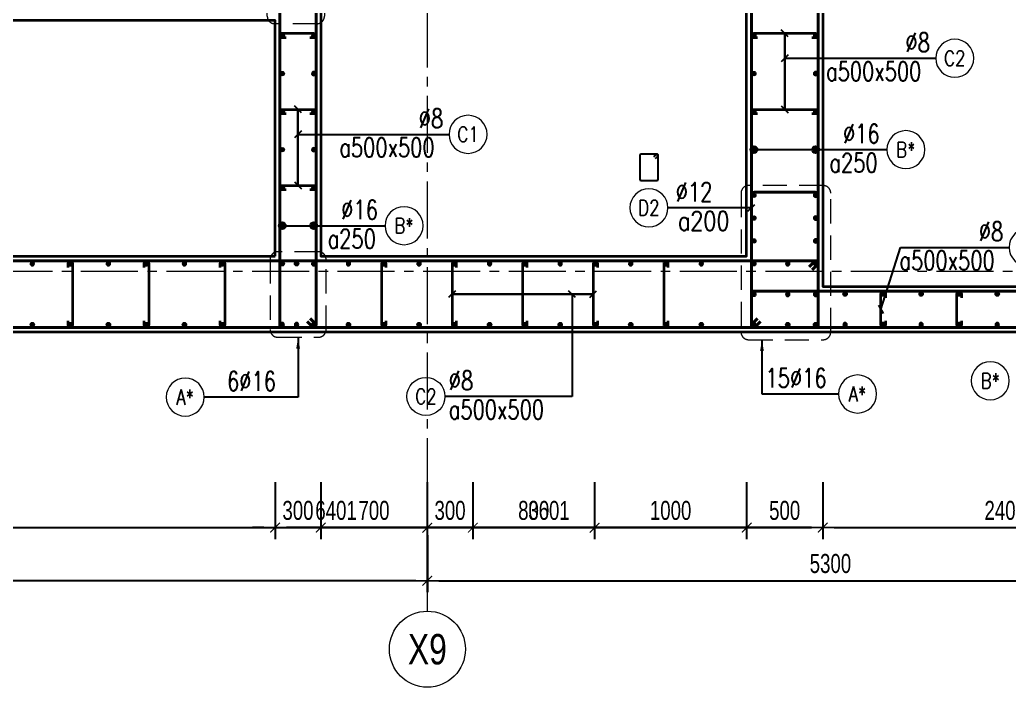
# Model space of a CAD drawing. Header units: millimetres. Extents: x 931337 to 1117500, y 19732 to 157199.
# Drawn here: x 996094 to 1002599, y 102305 to 106693 of the extents above; entities that cross this region are included whole.
import ezdxf
from ezdxf.enums import TextEntityAlignment as Align

# ---------------------------------------------------------------- set-up
doc = ezdxf.new("R2010")
doc.units = ezdxf.units.MM
doc.header["$MEASUREMENT"] = 0
doc.linetypes.add('HIDDEN2', pattern=[4.7625, 3.175, -1.5875])
doc.linetypes.add('OF_Grid_1$0$CENTER2', pattern=[1.125, 0.75, -0.125, 0.125, -0.125])
doc.layers.get('0').update_dxf_attribs({"lineweight": 20})
doc.layers.get('Defpoints').update_dxf_attribs({"color": 151, "lineweight": 9})
for name, color, linetype, lineweight in [('KC-LEADER', 153, 'Continuous', 18), ('KC-THEP', 6, 'Continuous', 40), ('NDC_S_DIM', 1, 'Continuous', 15), ('NDC_S_HIDDEN', 8, 'HIDDEN2', 13), ('NDC_S_LEADER', 1, 'Continuous', 15), ('NDC_S_REBAR', 4, 'Continuous', 35), ('NDC_S_STIRRUP', 4, 'Continuous', 40), ('NDC_S_VN TEXT', 7, 'Continuous', 20), ('NDC_S_WALL', 6, 'Continuous', 35), ('OF_Grid_1$0$NDC_S_AXIS', 5, 'OF_Grid_1$0$CENTER2', 13), ('OF_Grid_1$0$NDC_S_SYMBOL', 1, 'Continuous', 15), ('OF_Grid_1$0$NDC_S_TEXT SYMBOL', 7, 'Continuous', 20)]:
    doc.layers.add(name, color=color, linetype=linetype, lineweight=lineweight)
doc.layers.add('Ligature', color=1, linetype='Continuous')
doc.styles.add('NDC_DIM', font='', dxfattribs={"width": 0.75})
doc.styles.add('NDC_EN TXT', font='romans.shx', dxfattribs={"width": 0.8})
doc.styles.add('OF_Grid_1$0$NDC_ANNO', font='', dxfattribs={"width": 0.8})
doc.styles.get('NDC_DIM').set_extended_font_data('Dotum')
doc.styles.get('OF_Grid_1$0$NDC_ANNO').set_extended_font_data('Dotum')
doc.dimstyles.new('NDC_dim_30', dxfattribs={"dimscale": 30, "dimtxt": 2.5, "dimasz": 1.5, "dimexe": 1.5, "dimexo": 2.5, "dimgap": 1, "dimtad": 1, "dimdec": 0, "dimzin": 0, "dimdsep": 46, "dimtxsty": 'NDC_DIM', "dimblk": 'DIMMARK', "dimcen": 0.09, "dimdle": 1.2, "dimclrd": 1, "dimclre": 1, "dimclrt": 3, "dimadec": 0, "dimazin": 0, "dimtfac": 1, "dimtdec": 0, "dimtix": 1, "dimtofl": 0, "dimtmove": 0, "dimatfit": 3, "dimfxl": 6, "dimfxlon": 1, "dimtolj": 1, "dimtzin": 0, "dimarcsym": 0})
doc.dimstyles.new('NDC_dim_50', dxfattribs={"dimscale": 50, "dimtxt": 2.5, "dimasz": 1.5, "dimexe": 1.5, "dimexo": 2.5, "dimgap": 1, "dimtad": 1, "dimdec": 0, "dimzin": 0, "dimdsep": 46, "dimtxsty": 'NDC_DIM', "dimblk": 'DIMMARK', "dimcen": 0.09, "dimdle": 1.2, "dimclrd": 1, "dimclre": 1, "dimclrt": 3, "dimadec": 0, "dimazin": 0, "dimtfac": 1, "dimtdec": 0, "dimtix": 1, "dimtofl": 0, "dimtmove": 0, "dimatfit": 3, "dimfxl": 6, "dimfxlon": 1, "dimtolj": 1, "dimtzin": 0, "dimarcsym": 0})

# ---------------------------------------------------------------- blocks, each defined once
blk = doc.blocks.new('THEP')
at = {"layer": 'KC-LEADER', "color": 6}
blk.add_circle((0, 0), 14, dxfattribs=at)
at = {"layer": 'KC-THEP'}
for p, q in [((-14, 0), (14, 0)), ((9.9, 9.9), (-9.9, -9.9)), ((-9.9, 9.9), (9.9, -9.9)), ((0, 14), (0, -14))]:
    blk.add_line(p, q, dxfattribs=at)
blk = doc.blocks.new('*U9')
blk.add_circle((2.5, 0), 2.5)
at = {"layer": 'NDC_S_VN TEXT', "color": 3, "style": 'NDC_EN TXT', "width": 0.75}
blk.add_attdef('DK2', text='', height=2.5, dxfattribs=at).set_placement((-0.85, 0.85), align=Align.RIGHT)
at = {"layer": 'NDC_S_VN TEXT', "color": 7, "style": 'NDC_EN TXT', "width": 0.8}
blk.add_attdef('SH3', text='', height=2, dxfattribs=at).set_placement((2.5, 0), align=Align.MIDDLE)
blk = doc.blocks.new('*U10')
blk.add_circle((2.5, 0), 2.5)
at = {"layer": 'NDC_S_VN TEXT', "color": 3, "style": 'NDC_EN TXT'}
for tag, width, p in [('DK2', 0.75, (-0.85, 0.85)), ('KC2', 0.8, (-0.85, -2.97))]:
    blk.add_attdef(tag, text='', height=2.5, dxfattribs=dict(at, width=width)).set_placement(p, align=Align.RIGHT)
at = {"layer": 'NDC_S_VN TEXT', "color": 7, "style": 'NDC_EN TXT', "width": 0.8}
blk.add_attdef('SH3', text='', height=2, dxfattribs=at).set_placement((2.5, 0), align=Align.MIDDLE)
blk = doc.blocks.new('DIMMARK')
at = {"layer": 'NDC_S_DIM', "color": 1}
blk.add_line((-1.5, 0), (1, 0), dxfattribs=at)
at = {"layer": 'NDC_S_DIM', "color": 2, "const_width": 0.1}
blk.add_lwpolyline([(-0.424, -0.424), (0.424, 0.424)], dxfattribs=at)
blk = doc.blocks.new('*U13')
blk.add_circle((-2.5, 0), 2.5)
at = {"layer": 'NDC_S_VN TEXT', "color": 3, "style": 'NDC_EN TXT', "width": 0.75}
blk.add_attdef('DK1', (0.5, 0.85), '', height=2.5, dxfattribs=at)
at = {"layer": 'NDC_S_VN TEXT', "color": 7, "style": 'NDC_EN TXT', "width": 0.8}
blk.add_attdef('SH2', text='', height=2, dxfattribs=at).set_placement((-2.5, 0), align=Align.MIDDLE)
blk = doc.blocks.new('*U12')
blk.add_circle((-2.5, 0), 2.5)
at = {"layer": 'NDC_S_VN TEXT', "color": 3, "style": 'NDC_EN TXT', "width": 0.75}
for tag, p in [('DK1', (0.5, 0.85)), ('KC1', (0.5, -2.97))]:
    blk.add_attdef(tag, p, '', height=2.5, dxfattribs=at)
at = {"layer": 'NDC_S_VN TEXT', "color": 7, "style": 'NDC_EN TXT', "width": 0.8}
blk.add_attdef('SH2', text='', height=2, dxfattribs=at).set_placement((-2.5, 0), align=Align.MIDDLE)
blk = doc.blocks.new('*U11')
blk.add_circle((-2.5, 0), 2.5)
at = {"layer": 'NDC_S_VN TEXT', "color": 3, "style": 'NDC_EN TXT', "width": 0.75}
for tag, p in [('DK1', (0.5, 0.85)), ('KC1', (0.5, -2.97))]:
    blk.add_attdef(tag, p, '', height=2.5, dxfattribs=at)
at = {"layer": 'NDC_S_VN TEXT', "color": 7, "style": 'NDC_EN TXT', "width": 0.8}
blk.add_attdef('SH2', text='', height=2, dxfattribs=at).set_placement((-2.5, 0), align=Align.MIDDLE)
blk = doc.blocks.new('*D281')
at = {"layer": 'Defpoints', "color": 0, "transparency": 16777216}
for p in [(991672.6, 104639.1), (998772.4, 103817.5), (991672.6, 103004.7)]:
    blk.add_point(p, dxfattribs=at)
at = {"layer": 'NDC_S_DIM', "color": 1, "lineweight": -2, "transparency": 16777216}
for p, q in [((991672.6, 103304.7), (991672.6, 102929.7)), ((998772.4, 103304.7), (998772.4, 102929.7)), ((998697.4, 103004.7), (991747.6, 103004.7))]:
    blk.add_line(p, q, dxfattribs=at)
at = {"layer": 'NDC_S_DIM', "color": 1, "lineweight": -2, "transparency": 16777216, "xscale": 75, "yscale": 75, "zscale": 75, "rotation": 180}
blk.add_blockref('DIMMARK', (991672.6, 103004.7), dxfattribs=at)
at = {"layer": 'NDC_S_DIM', "color": 1, "lineweight": -2, "transparency": 16777216, "xscale": 75, "yscale": 75, "zscale": 75}
blk.add_blockref('DIMMARK', (998772.4, 103004.7), dxfattribs=at)
at = {"layer": 'NDC_S_DIM', "color": 3, "transparency": 16777216, "insert": (995222.5, 103117.3), "char_height": 125, "attachment_point": 5, "style": 'NDC_DIM'}
blk.add_mtext('\\A1;7100', dxfattribs=at)
blk = doc.blocks.new('*U87')
at = {"layer": 'OF_Grid_1$0$NDC_S_SYMBOL'}
blk.add_line((0, 5), (0, 9), dxfattribs=at)
blk.add_circle((0, 0), 5, dxfattribs=at)
at = {"layer": 'OF_Grid_1$0$NDC_S_TEXT SYMBOL', "color": 7, "style": 'OF_Grid_1$0$NDC_ANNO', "width": 0.8}
blk.add_attdef('GRID', text='', height=4, dxfattribs=at).set_placement((0, 0), align=Align.MIDDLE)
blk = doc.blocks.new('*D252')
at = {"layer": 'Defpoints', "color": 0, "ltscale": 200, "transparency": 16777216}
for p in [(994972.6, 105139.1), (1001373.4, 105139.1), (1001373.4, 103353.8)]:
    blk.add_point(p, dxfattribs=at)
at = {"layer": 'NDC_S_DIM', "color": 1, "lineweight": -2, "ltscale": 200, "transparency": 16777216}
for p, q in [((994972.6, 103653.8), (994972.6, 103278.8)), ((1001373.4, 103653.8), (1001373.4, 103278.8)), ((995047.6, 103353.8), (1001298.4, 103353.8))]:
    blk.add_line(p, q, dxfattribs=at)
at = {"layer": 'NDC_S_DIM', "color": 1, "lineweight": -2, "ltscale": 200, "transparency": 16777216, "xscale": 75, "yscale": 75, "zscale": 75, "rotation": 180}
blk.add_blockref('DIMMARK', (994972.6, 103353.8), dxfattribs=at)
at = {"layer": 'NDC_S_DIM', "color": 1, "lineweight": -2, "ltscale": 200, "transparency": 16777216, "xscale": 75, "yscale": 75, "zscale": 75}
blk.add_blockref('DIMMARK', (1001373.4, 103353.8), dxfattribs=at)
at = {"layer": 'NDC_S_DIM', "color": 3, "ltscale": 200, "transparency": 16777216, "insert": (998173, 103466.4), "char_height": 125, "attachment_point": 5, "style": 'NDC_DIM'}
blk.add_mtext('\\A1;6401', dxfattribs=at)
blk = doc.blocks.new('*D253')
at = {"layer": 'Defpoints', "color": 0, "ltscale": 200, "transparency": 16777216}
for p in [(1001373.4, 105139.1), (997772.6, 105101.8), (997772.6, 103353.8)]:
    blk.add_point(p, dxfattribs=at)
at = {"layer": 'NDC_S_DIM', "color": 1, "lineweight": -2, "ltscale": 200, "transparency": 16777216}
for p, q in [((997772.6, 103653.8), (997772.6, 103278.8)), ((1001373.4, 103653.8), (1001373.4, 103278.8)), ((1001298.4, 103353.8), (997847.6, 103353.8))]:
    blk.add_line(p, q, dxfattribs=at)
at = {"layer": 'NDC_S_DIM', "color": 1, "lineweight": -2, "ltscale": 200, "transparency": 16777216, "xscale": 75, "yscale": 75, "zscale": 75, "rotation": 180}
blk.add_blockref('DIMMARK', (997772.6, 103353.8), dxfattribs=at)
at = {"layer": 'NDC_S_DIM', "color": 1, "lineweight": -2, "ltscale": 200, "transparency": 16777216, "xscale": 75, "yscale": 75, "zscale": 75}
blk.add_blockref('DIMMARK', (1001373.4, 103353.8), dxfattribs=at)
at = {"layer": 'NDC_S_DIM', "color": 3, "ltscale": 200, "transparency": 16777216, "insert": (999573, 103466.4), "char_height": 125, "attachment_point": 5, "style": 'NDC_DIM'}
blk.add_mtext('\\A1;3601', dxfattribs=at)
blk = doc.blocks.new('*D254')
at = {"layer": 'Defpoints', "color": 0, "ltscale": 200, "transparency": 16777216}
for p in [(998072.6, 105253.7), (997772.6, 105101.8), (998072.6, 103353.8)]:
    blk.add_point(p, dxfattribs=at)
at = {"layer": 'NDC_S_DIM', "color": 1, "lineweight": -2, "ltscale": 200, "transparency": 16777216}
for p, q in [((997772.6, 103653.8), (997772.6, 103278.8)), ((998072.6, 103653.8), (998072.6, 103278.8)), ((997697.6, 103353.8), (997622.6, 103353.8)), ((998147.6, 103353.8), (998222.6, 103353.8))]:
    blk.add_line(p, q, dxfattribs=at)
at = {"layer": 'NDC_S_DIM', "color": 1, "lineweight": -2, "ltscale": 200, "transparency": 16777216, "xscale": 75, "yscale": 75, "zscale": 75}
blk.add_blockref('DIMMARK', (997772.6, 103353.8), dxfattribs=at)
at = {"layer": 'NDC_S_DIM', "color": 1, "lineweight": -2, "ltscale": 200, "transparency": 16777216, "xscale": 75, "yscale": 75, "zscale": 75, "rotation": 180}
blk.add_blockref('DIMMARK', (998072.6, 103353.8), dxfattribs=at)
at = {"layer": 'NDC_S_DIM', "color": 3, "ltscale": 200, "transparency": 16777216, "insert": (997922.6, 103466.4), "char_height": 125, "attachment_point": 5, "style": 'NDC_DIM'}
blk.add_mtext('\\A1;300', dxfattribs=at)
blk = doc.blocks.new('*D255')
at = {"layer": 'Defpoints', "color": 0, "ltscale": 200, "transparency": 16777216}
for p in [(998072.6, 105253.7), (998772.4, 105139.1), (998772.4, 103353.8)]:
    blk.add_point(p, dxfattribs=at)
at = {"layer": 'NDC_S_DIM', "color": 1, "lineweight": -2, "ltscale": 200, "transparency": 16777216}
for p, q in [((998072.6, 103653.8), (998072.6, 103278.8)), ((998772.4, 103653.8), (998772.4, 103278.8)), ((998147.6, 103353.8), (998697.4, 103353.8))]:
    blk.add_line(p, q, dxfattribs=at)
at = {"layer": 'NDC_S_DIM', "color": 1, "lineweight": -2, "ltscale": 200, "transparency": 16777216, "xscale": 75, "yscale": 75, "zscale": 75, "rotation": 180}
blk.add_blockref('DIMMARK', (998072.6, 103353.8), dxfattribs=at)
at = {"layer": 'NDC_S_DIM', "color": 1, "lineweight": -2, "ltscale": 200, "transparency": 16777216, "xscale": 75, "yscale": 75, "zscale": 75}
blk.add_blockref('DIMMARK', (998772.4, 103353.8), dxfattribs=at)
at = {"layer": 'NDC_S_DIM', "color": 3, "ltscale": 200, "transparency": 16777216, "insert": (998422.5, 103466.4), "char_height": 125, "attachment_point": 5, "style": 'NDC_DIM'}
blk.add_mtext('\\A1;700', dxfattribs=at)
blk = doc.blocks.new('*D256')
at = {"layer": 'Defpoints', "color": 0, "ltscale": 200, "transparency": 16777216}
for p in [(998772.4, 105139.1), (999072.6, 105139.1), (999072.6, 103353.8)]:
    blk.add_point(p, dxfattribs=at)
at = {"layer": 'NDC_S_DIM', "color": 1, "lineweight": -2, "ltscale": 200, "transparency": 16777216}
for p, q in [((998772.4, 103653.8), (998772.4, 103278.8)), ((999072.6, 103653.8), (999072.6, 103278.8)), ((998697.4, 103353.8), (998622.4, 103353.8)), ((999147.6, 103353.8), (999222.6, 103353.8))]:
    blk.add_line(p, q, dxfattribs=at)
at = {"layer": 'NDC_S_DIM', "color": 1, "lineweight": -2, "ltscale": 200, "transparency": 16777216, "xscale": 75, "yscale": 75, "zscale": 75}
blk.add_blockref('DIMMARK', (998772.4, 103353.8), dxfattribs=at)
at = {"layer": 'NDC_S_DIM', "color": 1, "lineweight": -2, "ltscale": 200, "transparency": 16777216, "xscale": 75, "yscale": 75, "zscale": 75, "rotation": 180}
blk.add_blockref('DIMMARK', (999072.6, 103353.8), dxfattribs=at)
at = {"layer": 'NDC_S_DIM', "color": 3, "ltscale": 200, "transparency": 16777216, "insert": (998922.5, 103466.4), "char_height": 125, "attachment_point": 5, "style": 'NDC_DIM'}
blk.add_mtext('\\A1;300', dxfattribs=at)
blk = doc.blocks.new('*D257')
at = {"layer": 'Defpoints', "color": 0, "ltscale": 200, "transparency": 16777216}
for p in [(999072.6, 105139.1), (999872.6, 105139.1), (999872.6, 103353.8)]:
    blk.add_point(p, dxfattribs=at)
at = {"layer": 'NDC_S_DIM', "color": 1, "lineweight": -2, "ltscale": 200, "transparency": 16777216}
for p, q in [((999072.6, 103653.8), (999072.6, 103278.8)), ((999872.6, 103653.8), (999872.6, 103278.8)), ((999147.6, 103353.8), (999797.6, 103353.8))]:
    blk.add_line(p, q, dxfattribs=at)
at = {"layer": 'NDC_S_DIM', "color": 1, "lineweight": -2, "ltscale": 200, "transparency": 16777216, "xscale": 75, "yscale": 75, "zscale": 75, "rotation": 180}
blk.add_blockref('DIMMARK', (999072.6, 103353.8), dxfattribs=at)
at = {"layer": 'NDC_S_DIM', "color": 1, "lineweight": -2, "ltscale": 200, "transparency": 16777216, "xscale": 75, "yscale": 75, "zscale": 75}
blk.add_blockref('DIMMARK', (999872.6, 103353.8), dxfattribs=at)
at = {"layer": 'NDC_S_DIM', "color": 3, "ltscale": 200, "transparency": 16777216, "insert": (999472.6, 103466.4), "char_height": 125, "attachment_point": 5, "style": 'NDC_DIM'}
blk.add_mtext('\\A1;800', dxfattribs=at)
blk = doc.blocks.new('*D258')
at = {"layer": 'Defpoints', "color": 0, "ltscale": 200, "transparency": 16777216}
for p in [(999872.6, 105139.1), (1000872.6, 105139.1), (1000872.6, 103353.8)]:
    blk.add_point(p, dxfattribs=at)
at = {"layer": 'NDC_S_DIM', "color": 1, "lineweight": -2, "ltscale": 200, "transparency": 16777216}
for p, q in [((999872.6, 103653.8), (999872.6, 103278.8)), ((1000872.6, 103653.8), (1000872.6, 103278.8)), ((999947.6, 103353.8), (1000797.6, 103353.8))]:
    blk.add_line(p, q, dxfattribs=at)
at = {"layer": 'NDC_S_DIM', "color": 1, "lineweight": -2, "ltscale": 200, "transparency": 16777216, "xscale": 75, "yscale": 75, "zscale": 75, "rotation": 180}
blk.add_blockref('DIMMARK', (999872.6, 103353.8), dxfattribs=at)
at = {"layer": 'NDC_S_DIM', "color": 1, "lineweight": -2, "ltscale": 200, "transparency": 16777216, "xscale": 75, "yscale": 75, "zscale": 75}
blk.add_blockref('DIMMARK', (1000872.6, 103353.8), dxfattribs=at)
at = {"layer": 'NDC_S_DIM', "color": 3, "ltscale": 200, "transparency": 16777216, "insert": (1000372.6, 103466.4), "char_height": 125, "attachment_point": 5, "style": 'NDC_DIM'}
blk.add_mtext('\\A1;1000', dxfattribs=at)
blk = doc.blocks.new('*D259')
at = {"layer": 'Defpoints', "color": 0, "ltscale": 200, "transparency": 16777216}
for p in [(1000872.6, 105139.1), (1001372.6, 105139.1), (1001372.6, 103353.8)]:
    blk.add_point(p, dxfattribs=at)
at = {"layer": 'NDC_S_DIM', "color": 1, "lineweight": -2, "ltscale": 200, "transparency": 16777216}
for p, q in [((1000872.6, 103653.8), (1000872.6, 103278.8)), ((1001372.6, 103653.8), (1001372.6, 103278.8)), ((1000947.6, 103353.8), (1001297.6, 103353.8))]:
    blk.add_line(p, q, dxfattribs=at)
at = {"layer": 'NDC_S_DIM', "color": 1, "lineweight": -2, "ltscale": 200, "transparency": 16777216, "xscale": 75, "yscale": 75, "zscale": 75, "rotation": 180}
blk.add_blockref('DIMMARK', (1000872.6, 103353.8), dxfattribs=at)
at = {"layer": 'NDC_S_DIM', "color": 1, "lineweight": -2, "ltscale": 200, "transparency": 16777216, "xscale": 75, "yscale": 75, "zscale": 75}
blk.add_blockref('DIMMARK', (1001372.6, 103353.8), dxfattribs=at)
at = {"layer": 'NDC_S_DIM', "color": 3, "ltscale": 200, "transparency": 16777216, "insert": (1001122.6, 103466.4), "char_height": 125, "attachment_point": 5, "style": 'NDC_DIM'}
blk.add_mtext('\\A1;500', dxfattribs=at)
blk = doc.blocks.new('*D260')
at = {"layer": 'Defpoints', "color": 0, "ltscale": 200, "transparency": 16777216}
for p in [(1001372.6, 105139.1), (1003772.4, 104939.1), (1003772.4, 103353.8)]:
    blk.add_point(p, dxfattribs=at)
at = {"layer": 'NDC_S_DIM', "color": 1, "lineweight": -2, "ltscale": 200, "transparency": 16777216}
for p, q in [((1001372.6, 103653.8), (1001372.6, 103278.8)), ((1003772.4, 103653.8), (1003772.4, 103278.8)), ((1001447.6, 103353.8), (1003697.4, 103353.8))]:
    blk.add_line(p, q, dxfattribs=at)
at = {"layer": 'NDC_S_DIM', "color": 1, "lineweight": -2, "ltscale": 200, "transparency": 16777216, "xscale": 75, "yscale": 75, "zscale": 75, "rotation": 180}
blk.add_blockref('DIMMARK', (1001372.6, 103353.8), dxfattribs=at)
at = {"layer": 'NDC_S_DIM', "color": 1, "lineweight": -2, "ltscale": 200, "transparency": 16777216, "xscale": 75, "yscale": 75, "zscale": 75}
blk.add_blockref('DIMMARK', (1003772.4, 103353.8), dxfattribs=at)
at = {"layer": 'NDC_S_DIM', "color": 3, "ltscale": 200, "transparency": 16777216, "insert": (1002572.5, 103466.4), "char_height": 125, "attachment_point": 5, "style": 'NDC_DIM'}
blk.add_mtext('\\A1;2400', dxfattribs=at)
blk = doc.blocks.new('*D262')
at = {"layer": 'Defpoints', "color": 0, "ltscale": 200, "transparency": 16777216}
for p in [(1004073.4, 104639.1), (998773.4, 103817.5), (1004073.4, 103004.7)]:
    blk.add_point(p, dxfattribs=at)
at = {"layer": 'NDC_S_DIM', "color": 1, "lineweight": -2, "ltscale": 200, "transparency": 16777216}
for p, q in [((998773.4, 103304.7), (998773.4, 102929.7)), ((1004073.4, 103304.7), (1004073.4, 102929.7)), ((998848.4, 103004.7), (1003998.4, 103004.7))]:
    blk.add_line(p, q, dxfattribs=at)
at = {"layer": 'NDC_S_DIM', "color": 1, "lineweight": -2, "ltscale": 200, "transparency": 16777216, "xscale": 75, "yscale": 75, "zscale": 75, "rotation": 180}
blk.add_blockref('DIMMARK', (998773.4, 103004.7), dxfattribs=at)
at = {"layer": 'NDC_S_DIM', "color": 1, "lineweight": -2, "ltscale": 200, "transparency": 16777216, "xscale": 75, "yscale": 75, "zscale": 75}
blk.add_blockref('DIMMARK', (1004073.4, 103004.7), dxfattribs=at)
at = {"layer": 'NDC_S_DIM', "color": 3, "ltscale": 200, "transparency": 16777216, "insert": (1001423.4, 103117.3), "char_height": 125, "attachment_point": 5, "style": 'NDC_DIM'}
blk.add_mtext('\\A1;5300', dxfattribs=at)

msp = doc.modelspace()

# ---------------------------------------------------------------- linework, layer by layer
at = {"layer": 'Ligature'}
msp.add_lwpolyline([(1000272.734, 105779.913), (1000288.7, 105795.879, 0.66817864), (1000282.926, 105809.817), (1000178.297, 105809.817, 0.41421356), (1000170.132, 105801.653), (1000170.133, 105644.545, 0.41421356), (1000178.297, 105636.38), (1000282.926, 105636.38, 0.41421356), (1000291.091, 105644.545), (1000291.091, 105801.653, 0.66817864), (1000277.153, 105807.426), (1000261.187, 105791.46)], format="xyb", dxfattribs=at)
at = {"layer": 'NDC_S_HIDDEN', "ltscale": 50}
for points in [[(997770.691, 107044.196), (998046.534, 107044.196, -0.41421356), (998096.534, 106994.196), (998096.534, 106716.647, -0.41421356), (998046.534, 106666.647), (997770.691, 106666.647, -0.41421356), (997720.691, 106716.647), (997720.691, 106994.196, -0.41421356)], [(1001375.528, 105603.031), (1000885.52, 105603.031, 0.41421356), (1000835.52, 105553.031), (1000835.52, 104639.422, 0.41421356), (1000885.52, 104589.422), (1001375.528, 104589.422, 0.41421356), (1001425.528, 104639.422), (1001425.528, 105553.031, 0.41421356)], [(998057.535, 105167.624), (997789.737, 105167.624, 0.41421356), (997739.737, 105117.624), (997739.737, 104655.883, 0.41421356), (997789.737, 104605.883), (998057.535, 104605.883, 0.41421356), (998107.535, 104655.883), (998107.535, 105117.624, 0.41421356)]]:
    msp.add_lwpolyline(points, format="xyb", close=True, dxfattribs=at)
at = {"layer": 'NDC_S_REBAR'}
for points in [[(997844.132, 106574.057), (997819.132, 106574.057, -1), (997819.132, 106604.057), (998026.156, 106604.057, -1), (998026.156, 106574.057), (998001.156, 106574.057)], [(1000944.931, 106574.057), (1000919.931, 106574.057, -1), (1000919.931, 106604.057), (1001325.4, 106604.057, -1), (1001325.4, 106574.057), (1001300.4, 106574.057)], [(997844.132, 106074.057), (997819.132, 106074.057, -1), (997819.132, 106104.057), (998026.156, 106104.057, -1), (998026.156, 106074.057), (998001.156, 106074.057)], [(1000944.931, 106074.057), (1000919.931, 106074.057, -1), (1000919.931, 106104.057), (1001325.4, 106104.057, -1), (1001325.4, 106074.057), (1001300.4, 106074.057)], [(997844.132, 105574.057), (997819.132, 105574.057, -1), (997819.132, 105604.057), (998026.156, 105604.057, -1), (998026.156, 105574.057), (998001.156, 105574.057)], [(996411.156, 105064.057), (996411.156, 105089.057, -1), (996441.156, 105089.057), (996441.156, 104689.057, -1), (996411.156, 104689.057), (996411.156, 104714.057)], [(996911.156, 105064.057), (996911.156, 105089.057, -1), (996941.156, 105089.057), (996941.156, 104689.057, -1), (996911.156, 104689.057), (996911.156, 104714.057)], [(997411.156, 105064.057), (997411.156, 105089.057, -1), (997441.156, 105089.057), (997441.156, 104689.057, -1), (997411.156, 104689.057), (997411.156, 104714.057)], [(998501.726, 105064.057), (998501.726, 105089.057, 1), (998471.726, 105089.057), (998471.726, 104689.057, 1), (998501.726, 104689.057), (998501.726, 104714.057)], [(998965.678, 105064.057), (998965.678, 105089.057, 1), (998935.678, 105089.057), (998935.678, 104689.057, 1), (998965.678, 104689.057), (998965.678, 104714.057)], [(999429.63, 105064.057), (999429.63, 105089.057, 1), (999399.63, 105089.057), (999399.63, 104689.057, 1), (999429.63, 104689.057), (999429.63, 104714.057)], [(999893.582, 105064.057), (999893.582, 105089.057, 1), (999863.582, 105089.057), (999863.582, 104689.057, 1), (999893.582, 104689.057), (999893.582, 104714.057)], [(1000357.533, 105064.057), (1000357.533, 105089.057, 1), (1000327.533, 105089.057), (1000327.533, 104689.057, 1), (1000357.533, 104689.057), (1000357.533, 104714.057)], [(1001784.931, 104714.057), (1001784.931, 104689.057, -1), (1001754.931, 104689.057), (1001754.931, 104889.057, -1), (1001784.931, 104889.057), (1001784.931, 104864.057)], [(1002284.931, 104714.057), (1002284.931, 104689.057, -1), (1002254.931, 104689.057), (1002254.931, 104889.057, -1), (1002284.931, 104889.057), (1002284.931, 104864.057)]]:
    msp.add_lwpolyline(points, format="xyb", dxfattribs=at)
at = {"layer": 'NDC_S_STIRRUP'}
for points in [[(998002.644, 104729.057), (998042.644, 104689.057, -0.41421356), (998022.644, 104669.057), (997822.644, 104669.057, -0.41421356), (997802.644, 104689.057), (997802.644, 116989.057, -0.41421356), (997822.644, 117009.057), (998022.644, 117009.057, -0.41421356), (998042.644, 116989.057), (998042.644, 104689.057, -0.41421356), (998022.644, 104669.057), (997982.644, 104709.057)], [(1000903.443, 114239.057), (1000903.443, 114239.057), (1000903.443, 104689.057, 0.41421356), (1000923.443, 104669.057), (1001323.443, 104669.057, 0.41421356), (1001343.443, 104689.057), (1001343.443, 107939.733), (1001333.443, 107909.733)], [(1000943.443, 104729.057), (1000903.443, 104689.057, 0.41421356), (1000923.443, 104669.057), (1001323.443, 104669.057, 0.41421356), (1001343.443, 104689.057), (1001343.443, 105538.874, 0.41421356), (1001323.443, 105558.874), (1000923.443, 105558.874, 0.41421356), (1000903.443, 105538.874), (1000903.443, 104689.057, 0.41421356), (1000923.443, 104669.057), (1000963.443, 104709.057)], [(1001283.443, 105069.057), (1001323.443, 105109.057, -0.41421356), (1001343.443, 105089.057), (1001343.443, 104689.057, -0.41421356), (1001323.443, 104669.057), (991722.644, 104669.057, -0.41421356), (991702.644, 104689.057), (991702.644, 105089.057, -0.41421356), (991722.644, 105109.057), (1001323.443, 105109.057, -0.41421356), (1001343.443, 105089.057), (1001303.443, 105049.057)], [(1003983.443, 104869.057), (1004023.443, 104909.057, -0.41421356), (1004043.443, 104889.057), (1004043.443, 104689.057, -0.41421356), (1004023.443, 104669.057), (1000923.443, 104669.057, -0.41421356), (1000903.443, 104689.057), (1000903.443, 104889.057, -0.41435759), (1000923.443, 104909.057), (1004023.443, 104909.057, -0.41421356), (1004043.443, 104889.057), (1004003.443, 104849.057)]]:
    msp.add_lwpolyline(points, format="xyb", dxfattribs=at)
at = {"layer": 'NDC_S_WALL'}
msp.add_lwpolyline([(1001373.443, 117039.057), (1002023.443, 117039.057), (1002023.443, 116739.057), (1001373.443, 116739.057), (1001373.443, 104939.057), (1003773.443, 104939.057), (1003773.443, 116739.057), (1003123.443, 116739.057), (1003123.443, 117039.057), (1004073.443, 117039.057), (1004073.443, 104639.057), (1001373.443, 104639.057), (991672.644, 104639.057)], dxfattribs=at)
for points in [[(1000872.644, 107339.057), (998072.644, 107339.057), (998072.644, 105139.057), (1000872.644, 105139.057)], [(997772.644, 105139.057), (997772.644, 106689.057), (994972.644, 106689.057), (994972.644, 105139.057)]]:
    msp.add_lwpolyline(points, close=True, dxfattribs=at)
at = {"layer": 'OF_Grid_1$0$NDC_S_AXIS', "ltscale": 500}
for p, q in [((998773.443, 103004.688), (998773.443, 118700.803)), ((989745.464, 105039.057), (1005595.789, 105039.057))]:
    msp.add_line(p, q, dxfattribs=at)

# ---------------------------------------------------------------- block references
at = {"layer": 'KC-THEP'}
for p, rotation in [((997819.132, 106589.057), 189.6685644363809), ((1000919.931, 106589.057), 189.6685644363809), ((997819.132, 106339.057), 189.6685644363809), ((1000919.931, 106339.057), 189.6685644363809), ((997819.132, 106089.057), 189.6685644363809), ((1000919.931, 106089.057), 189.6685644363809), ((997819.132, 105839.057), 189.6685644363809), ((1000919.931, 105839.057), 189.6685644363809), ((997819.132, 105589.057), 189.6685644363809), ((1000919.931, 105539.057), 189.6685644363809), ((1000919.931, 105389.057), 189.6685644363809), ((997819.132, 105339.057), 189.6685644363809), ((1000919.931, 105239.057), 189.6685644363809), ((997819.132, 105089.057), 189.6685644363809), ((997913.292, 105089.057), 189.6685644363809), ((1000919.931, 105089.057), 189.6685644363809), ((1000919.931, 104887.353), 189.6685644363809), ((1001519.931, 104889.057), 189.6685644363809), ((1001769.931, 104889.057), 189.6685644363809), ((1002019.931, 104889.057), 189.6685644363809), ((1002269.931, 104889.057), 189.6685644363809), ((1002519.931, 104889.057), 189.6685644363809), ((996176.156, 104689.057), 9.668564436380946), ((996426.156, 104689.057), 9.668564436380946), ((996676.156, 104689.057), 9.668564436380946), ((996926.156, 104689.057), 9.668564436380946), ((997176.156, 104689.057), 9.668564436380946), ((997426.156, 104689.057), 9.668564436380946), ((998026.156, 104689.057), 9.66856443638095), ((998254.75, 104689.057), 9.66856443638095), ((998486.726, 104689.057), 9.66856443638095), ((998718.702, 104689.057), 9.66856443638095), ((998950.678, 104689.057), 9.66856443638095), ((999182.654, 104689.057), 9.66856443638095), ((999414.63, 104689.057), 9.66856443638095), ((999646.606, 104689.057), 9.66856443638095), ((999878.582, 104689.057), 9.66856443638095), ((1000110.557, 104689.057), 9.66856443638095), ((1000342.533, 104689.057), 9.66856443638095), ((1000574.509, 104689.057), 9.66856443638095), ((1001142.91, 104689.057), 9.66856443638095), ((1001325.4, 104689.057), 9.66856443638095)]:
    msp.add_blockref('THEP', p, dxfattribs=dict(at, rotation=rotation))
at = {"layer": 'KC-THEP', "xscale": -1}
for p, rotation in [((998026.156, 106589.057), 170.331435563619), ((1001325.4, 106589.057), 170.331435563619), ((998026.156, 106339.057), 170.331435563619), ((1001325.4, 106339.057), 170.331435563619), ((998026.156, 106089.057), 170.331435563619), ((1001325.4, 106089.057), 170.331435563619), ((998026.156, 105839.057), 170.331435563619), ((1001325.4, 105839.057), 170.331435563619), ((998026.156, 105589.057), 170.331435563619), ((1001325.4, 105539.057), 170.3314355636193), ((1001325.4, 105389.057), 170.331435563619), ((998026.156, 105339.057), 170.331435563619), ((1001325.4, 105239.057), 170.331435563619), ((996176.156, 105089.057), 170.331435563619), ((996426.156, 105089.057), 170.331435563619), ((996676.156, 105089.057), 170.331435563619), ((996926.156, 105089.057), 170.331435563619), ((997176.156, 105089.057), 170.331435563619), ((997426.156, 105089.057), 170.331435563619), ((998026.156, 105089.057), 170.331435563619), ((998254.75, 105089.057), 170.331435563619), ((998486.726, 105089.057), 170.331435563619), ((998718.702, 105089.057), 170.331435563619), ((998950.678, 105089.057), 170.331435563619), ((999182.654, 105089.057), 170.331435563619), ((999414.63, 105089.057), 170.331435563619), ((999646.606, 105089.057), 170.331435563619), ((999878.582, 105089.057), 170.331435563619), ((1000110.557, 105089.057), 170.331435563619), ((1000342.533, 105089.057), 170.331435563619), ((1000574.509, 105089.057), 170.331435563619), ((1001142.91, 105089.057), 170.331435563619), ((1001325.4, 105089.057), 170.331435563619), ((1001142.91, 104887.353), 170.331435563619), ((1001325.4, 104887.353), 170.331435563619), ((997819.132, 104689.057), 350.3314355636191), ((997913.292, 104689.057), 350.3314355636191), ((1000919.931, 104689.057), 350.3314355636191), ((1001519.931, 104689.057), 350.3314355636191), ((1001769.931, 104689.057), 350.3314355636191), ((1002019.931, 104689.057), 350.3314355636191), ((1002269.931, 104689.057), 350.3314355636191), ((1002519.931, 104689.057), 350.3314355636191)]:
    msp.add_blockref('THEP', p, dxfattribs=dict(at, rotation=rotation))
at = {"layer": 'NDC_S_VN TEXT'}
ref = msp.add_blockref('*U12', (1002115.979, 106439.696), dxfattribs=dict(at, xscale=-50, yscale=50, zscale=50))
ref.add_attrib('SH2', 'C2', dxfattribs={"color": 7, "height": 100, "style": 'NDC_EN TXT', "width": 0.8}).set_placement((1002240.979, 106439.696), align=Align.MIDDLE)
ref.add_attrib('DK1', '%%c8', (1001916.872, 106481.971), dxfattribs={"color": 3, "height": 125, "style": 'NDC_EN TXT', "width": 0.75})
ref.add_attrib('KC1', 'a500x500', (1001394.55, 106291.068), dxfattribs={"color": 3, "height": 125, "style": 'NDC_EN TXT', "width": 0.75})
ref = msp.add_blockref('*U12', (998915.957, 105939.696), dxfattribs=dict(at, xscale=-50, yscale=50, zscale=50))
ref.add_attrib('SH2', 'C1', dxfattribs={"color": 7, "height": 100, "style": 'NDC_EN TXT', "width": 0.8}).set_placement((999040.957, 105939.696), align=Align.MIDDLE)
ref.add_attrib('DK1', '%%c8', (998716.85, 105981.971), dxfattribs={"color": 3, "height": 125, "style": 'NDC_EN TXT', "width": 0.75})
ref.add_attrib('KC1', 'a500x500', (998194.528, 105791.068), dxfattribs={"color": 3, "height": 125, "style": 'NDC_EN TXT', "width": 0.75})
ref = msp.add_blockref('*U11', (1001794.347, 105839.057), dxfattribs=dict(at, xscale=-50, yscale=50, zscale=50))
ref.add_attrib('SH2', 'B*', dxfattribs={"color": 7, "height": 100, "style": 'NDC_EN TXT', "width": 0.8}).set_placement((1001919.347, 105839.057), align=Align.MIDDLE)
ref.add_attrib('DK1', '%%C16', (1001505.954, 105881.333), dxfattribs={"color": 3, "height": 125, "style": 'NDC_EN TXT', "width": 0.75})
ref.add_attrib('KC1', 'a250', (1001416.668, 105690.43), dxfattribs={"color": 3, "height": 125, "style": 'NDC_EN TXT', "width": 0.75})
ref = msp.add_blockref('*U10', (1000354.965, 105456.546), dxfattribs=dict(at, xscale=-50, yscale=50, zscale=50))
ref.add_attrib('SH3', 'D2', dxfattribs={"color": 7, "height": 100, "style": 'NDC_EN TXT', "width": 0.8}).set_placement((1000229.965, 105456.546), align=Align.MIDDLE)
ref.add_attrib('DK2', '%%C12', dxfattribs={"color": 3, "height": 125, "style": 'NDC_EN TXT', "width": 0.75}).set_placement((1000647.465, 105498.821), align=Align.RIGHT)
ref.add_attrib('KC2', 'a200', dxfattribs={"color": 3, "height": 125, "style": 'NDC_EN TXT', "width": 0.8}).set_placement((1000759.37, 105307.918), align=Align.RIGHT)
ref = msp.add_blockref('*U11', (998495.103, 105339.057), dxfattribs=dict(at, xscale=-50, yscale=50, zscale=50))
ref.add_attrib('SH2', 'B*', dxfattribs={"color": 7, "height": 100, "style": 'NDC_EN TXT', "width": 0.8}).set_placement((998620.103, 105339.057), align=Align.MIDDLE)
ref.add_attrib('DK1', '%%C16', (998206.71, 105381.333), dxfattribs={"color": 3, "height": 125, "style": 'NDC_EN TXT', "width": 0.75})
ref.add_attrib('KC1', 'a250', (998117.424, 105190.43), dxfattribs={"color": 3, "height": 125, "style": 'NDC_EN TXT', "width": 0.75})
ref = msp.add_blockref('*U12', (1002598.392, 105196.55), dxfattribs=dict(at, xscale=-50, yscale=50, zscale=50))
ref.add_attrib('SH2', 'C1', dxfattribs={"color": 7, "height": 100, "style": 'NDC_EN TXT', "width": 0.8}).set_placement((1002723.392, 105196.55), align=Align.MIDDLE)
ref.add_attrib('DK1', '%%c8', (1002399.285, 105238.826), dxfattribs={"color": 3, "height": 125, "style": 'NDC_EN TXT', "width": 0.75})
ref.add_attrib('KC1', 'a500x500', (1001876.964, 105047.923), dxfattribs={"color": 3, "height": 125, "style": 'NDC_EN TXT', "width": 0.75})
ref = msp.add_blockref('*U10', (1002599.32, 104319.345), dxfattribs=dict(at, xscale=-50, yscale=50, zscale=50))
ref.add_attrib('SH3', 'B*', dxfattribs={"color": 7, "height": 100, "style": 'NDC_EN TXT', "width": 0.8}).set_placement((1002474.32, 104319.345), align=Align.MIDDLE)
ref.add_attrib('DK2', '%%C16', dxfattribs={"color": 3, "height": 125, "style": 'NDC_EN TXT', "width": 0.75}).set_placement((1002891.82, 104361.62), align=Align.RIGHT)
ref.add_attrib('KC2', 'a250', dxfattribs={"color": 3, "height": 125, "style": 'NDC_EN TXT', "width": 0.8}).set_placement((1003003.725, 104170.718), align=Align.RIGHT)
ref = msp.add_blockref('*U9', (997306.368, 104212.09), dxfattribs=dict(at, xscale=-50, yscale=50, zscale=50))
ref.add_attrib('SH3', 'A*', dxfattribs={"color": 7, "height": 100, "style": 'NDC_EN TXT', "width": 0.8}).set_placement((997181.368, 104212.09), align=Align.MIDDLE)
ref.add_attrib('DK2', '6%%C16', dxfattribs={"color": 3, "height": 125, "style": 'NDC_EN TXT', "width": 0.75}).set_placement((997777.44, 104254.365), align=Align.RIGHT)
at = {"layer": 'NDC_S_VN TEXT', "xscale": 50, "yscale": 50, "zscale": 50}
msp.add_blockref('*U12', (998889.085, 104216.48), dxfattribs=at).add_auto_attribs({'SH2': 'C2', 'DK1': '%%c8', 'KC1': 'a500x500'})
at = {"layer": 'NDC_S_VN TEXT'}
ref = msp.add_blockref('*U13', (1001476.855, 104232.517), dxfattribs=dict(at, xscale=-50, yscale=50, zscale=50))
ref.add_attrib('SH2', 'A*', dxfattribs={"color": 7, "height": 100, "style": 'NDC_EN TXT', "width": 0.8}).set_placement((1001601.855, 104232.517), align=Align.MIDDLE)
ref.add_attrib('DK1', '15%%C16', (1000996.498, 104274.792), dxfattribs={"color": 3, "height": 125, "style": 'NDC_EN TXT', "width": 0.75})
at = {"layer": 'OF_Grid_1$0$NDC_S_AXIS', "xscale": 50, "yscale": 50, "zscale": 50}
msp.add_blockref('*U87', (998773.443, 102554.688), dxfattribs=at).add_auto_attribs({'GRID': 'X9'})

# ---------------------------------------------------------------- dimensions: what is measured, and where the dimension line sits
at = {"layer": 'NDC_S_DIM', "ltscale": 200}
for base, p1, p2, picture, middle in [((998072.644, 103353.837), (997772.644, 105101.846), (998072.644, 105253.712), '*D254', (997922.644, 103466.422)), ((998772.443, 103353.837), (998072.644, 105253.712), (998772.443, 105139.057), '*D255', (998422.544, 103466.422)), ((1001373.443, 103353.837), (994972.644, 105139.057), (1001373.443, 105139.057), '*D252', (998173.044, 103466.422)), ((997772.644, 103353.837), (1001373.443, 105139.057), (997772.644, 105101.846), '*D253', (999573.044, 103466.422)), ((999072.644, 103353.837), (998772.443, 105139.057), (999072.644, 105139.057), '*D256', (998922.544, 103466.422)), ((999872.644, 103353.837), (999072.644, 105139.057), (999872.644, 105139.057), '*D257', (999472.644, 103466.422)), ((1000872.644, 103353.837), (999872.644, 105139.057), (1000872.644, 105139.057), '*D258', (1000372.644, 103466.422)), ((1001372.644, 103353.837), (1000872.644, 105139.057), (1001372.644, 105139.057), '*D259', (1001122.644, 103466.422)), ((1003772.443, 103353.837), (1001372.644, 105139.057), (1003772.443, 104939.057), '*D260', (1002572.544, 103466.422)), ((1004073.443, 103004.688), (998773.443, 103817.493), (1004073.443, 104639.057), '*D262', (1001423.443, 103117.272))]:
    dim = msp.add_linear_dim(base=base, p1=p1, p2=p2, angle=180, dimstyle='NDC_dim_50', override={"dimtmove": 1}, dxfattribs=at)
    dim.commit()
    dim.dimension.update_dxf_attribs({"geometry": picture, "text_midpoint": middle})
at = {"layer": 'NDC_S_DIM'}
dim = msp.add_linear_dim(base=(991672.644, 103004.688), p1=(998772.443, 103817.493), p2=(991672.644, 104639.057), angle=180, dimstyle='NDC_dim_50', override={"dimtmove": 1}, dxfattribs=at)
dim.commit()
dim.dimension.update_dxf_attribs({"geometry": '*D281', "text_midpoint": (995222.544, 103117.272)})

# ---------------------------------------------------------------- leaders
at = {"layer": 'NDC_S_LEADER'}
for points, dimstyle, override in [([(1001122.666, 106604.057), (1001122.666, 106104.057)], 'NDC_dim_30', {"dimtad": 0, "dimldrblk": 'Oblique'}), ([(1001122.666, 106104.057), (1001122.666, 106604.057)], 'NDC_dim_30', {"dimtad": 0, "dimldrblk": 'Oblique'}), ([(1001122.666, 106439.695), (1002115.979, 106439.695)], 'NDC_dim_30', {"dimtad": 0, "dimldrblk": 'Oblique'}), ([(997922.644, 106104.057), (997922.644, 105604.057)], 'NDC_dim_30', {"dimtad": 0, "dimldrblk": 'Oblique'}), ([(997922.644, 105604.057), (997922.644, 106104.057)], 'NDC_dim_30', {"dimtad": 0, "dimldrblk": 'Oblique'}), ([(997922.644, 105939.695), (998915.957, 105939.695)], 'NDC_dim_30', {"dimtad": 0, "dimldrblk": 'Oblique'}), ([(1000919.931, 105839.057), (1001794.347, 105839.057)], 'NDC_dim_30', {"dimtad": 0, "dimldrblk": 'Origin'}), ([(1001325.4, 105839.057), (1001794.347, 105839.057)], 'NDC_dim_30', {"dimtad": 0, "dimldrblk": 'Origin'}), ([(1000903.443, 105456.546), (1000357.04, 105456.546)], 'NDC_dim_30', {"dimtad": 0, "dimldrblk": 'Oblique'}), ([(997819.132, 105339.057), (998495.103, 105339.057)], 'NDC_dim_30', {"dimtad": 0, "dimldrblk": 'Origin'}), ([(998026.156, 105339.057), (998495.103, 105339.057)], 'NDC_dim_30', {"dimtad": 0, "dimldrblk": 'Origin'}), ([(1001754.931, 104789.057), (1001883.074, 105196.549), (1002598.392, 105196.549)], 'NDC_dim_30', {"dimtad": 0, "dimldrblk": 'Oblique'}), ([(999724.47, 104889.057), (999724.47, 104216.48), (998889.085, 104216.48)], 'NDC_dim_30', {"dimtad": 0, "dimldrblk": 'Oblique'}), ([(998935.678, 104889.057), (999863.582, 104889.057)], 'NDC_dim_30', {"dimtad": 0, "dimldrblk": 'Oblique'}), ([(999863.582, 104889.057), (998935.678, 104889.057)], 'NDC_dim_30', {"dimtad": 0, "dimldrblk": 'Oblique'}), ([(997923.636, 104605.883), (997923.636, 104212.09), (997306.368, 104212.09)], 'NDC_dim_50', {"dimtad": 0}), ([(1000973.422, 104589.422), (1000973.422, 104232.517), (1001476.855, 104232.517)], 'NDC_dim_50', {"dimgap": 1, "dimtad": 0})]:
    msp.add_leader(points, dimstyle=dimstyle, override=override, dxfattribs=at)

doc.saveas('drawing.dxf')
